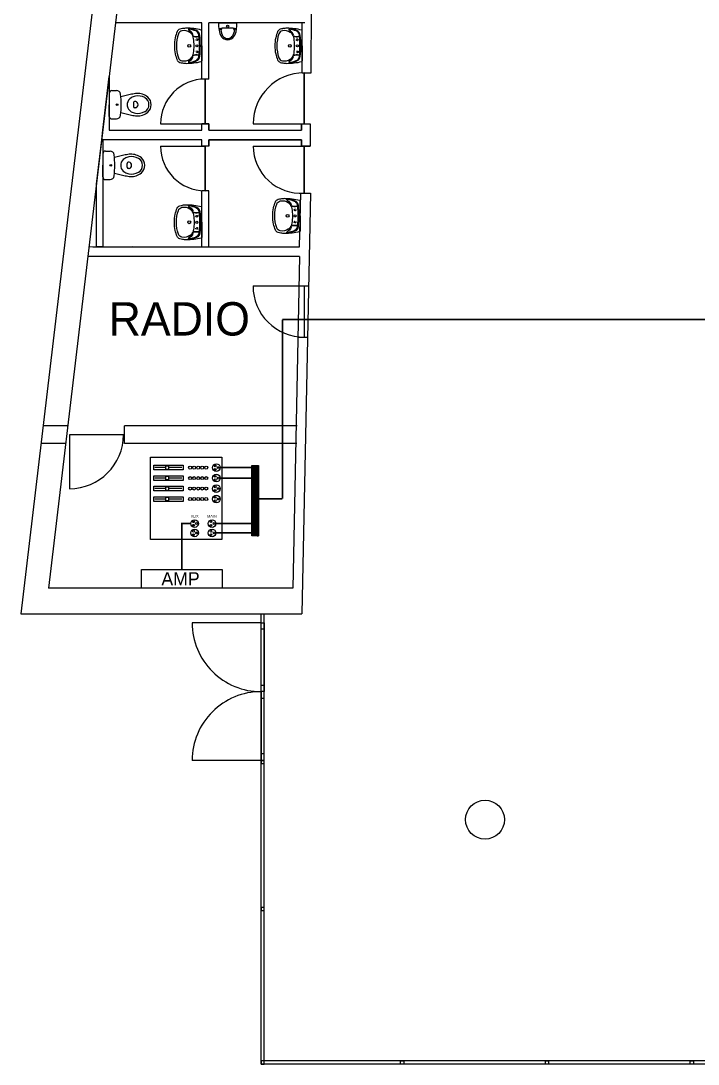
# Model space of a CAD drawing. Header units: millimetres. Extents: x 88 to 44227, y 32 to 55088.
# Drawn here: x 88 to 10658, y 32 to 16325 of the extents above; entities that cross this region are included whole.
import ezdxf

# ---------------------------------------------------------------- set-up
doc = ezdxf.new("R2010")
doc.units = ezdxf.units.MM
doc.header["$LTSCALE"] = 0.3
doc.linetypes.add('RAYITAS', pattern=[0.375, 0.25, -0.125])
for name, color, linetype in [('Disegno', 3, 'Continuous'), ('Ligação exterior', 171, 'Continuous'), ('Planta', 7, 'Continuous')]:
    doc.layers.add(name, color=color, linetype=linetype)
doc.styles.add('Standar', font='GOTHIC.TTF', dxfattribs={"height": 1.35})

# ---------------------------------------------------------------- blocks, each defined once
blk = doc.blocks.new('piso 0')
at = {"layer": 'Ligação exterior', "color": 6, "linetype": 'Continuous', "lineweight": -3}
blk.add_line((3831, 7463), (2572, 7463), dxfattribs=at)
at = {"layer": 'Planta', "color": 7, "linetype": 'Continuous'}
for p, q in [((2087, 23938), (88, 7063)), ((1783, 18138), (519, 7463)), ((4476, 15515), (4479, 16293)), ((4426, 12185), (4577, 12185)), ((4410, 11387), (4561, 11387)), ((820, 10001), (436, 10001)), ((4399, 10001), (1704, 10001)), ((1704, 9726), (1704, 10001)), ((1689, 9861), (846, 9861)), ((846, 9861), (846, 9018)), ((787, 9726), (403, 9726)), ((4394, 9726), (1704, 9726)), ((4331, 7463), (519, 7463)), ((88, 7063), (4474, 7063))]:
    blk.add_line(p, q, dxfattribs=at)
at = {"layer": 'Planta', "color": 7, "ltscale": 0.05}
for p, q in [((4620, 15514), (4624, 16542)), ((2910, 15413), (2910, 16293)), ((3020, 15416), (3020, 16293)), ((3171, 16293), (3460, 16293)), ((3277, 16293), (3308, 16293)), ((4476, 15515), (4620, 15514)), ((4508, 14718), (4508, 15515)), ((4508, 15515), (4508, 14718)), ((1368, 14618), (1468, 15456)), ((1468, 15456), (1468, 14618)), ((3020, 15416), (2910, 15416)), ((2965, 14718), (2965, 15416)), ((2965, 15416), (2965, 14718)), ((2267, 14718), (2965, 14718)), ((2910, 14618), (2910, 14718)), ((3020, 14718), (2910, 14718)), ((2910, 14618), (2910, 14718)), ((2910, 14718), (3020, 14718)), ((3020, 14618), (3020, 14718)), ((3020, 14718), (3020, 14618)), ((3711, 14718), (4508, 14718)), ((4469, 14618), (4470, 14718)), ((4470, 14718), (4605, 14718)), ((4470, 14718), (4605, 14718)), ((4470, 14718), (4605, 14718)), ((4605, 14718), (4605, 14368)), ((4605, 14718), (4605, 14368)), ((1351, 14469), (1368, 14618)), ((1468, 14618), (2910, 14618)), ((3020, 14618), (4469, 14618)), ((3020, 14618), (4469, 14618)), ((1269, 13773), (1351, 14469)), ((1368, 14469), (1368, 12794)), ((2910, 14469), (1368, 14469)), ((1368, 14469), (1368, 12794)), ((2267, 14369), (2965, 14369)), ((2910, 14369), (2910, 14469)), ((2910, 14369), (2910, 14469)), ((3020, 14369), (2910, 14369)), ((3020, 14369), (2910, 14369)), ((2965, 14369), (2965, 13671)), ((2965, 13671), (2965, 14369)), ((3020, 14469), (4468, 14469)), ((3020, 14369), (3020, 14469)), ((4468, 14469), (3020, 14469)), ((3020, 14469), (3020, 14369)), ((3711, 14369), (4508, 14369)), ((4467, 14369), (4468, 14469)), ((4467, 14369), (4605, 14368)), ((4605, 14368), (4467, 14369)), ((4508, 14369), (4508, 13636)), ((4508, 13636), (4508, 14369)), ((1269, 12794), (1269, 13773)), ((2910, 12794), (2910, 13671)), ((3020, 13671), (2910, 13671)), ((3020, 12794), (3020, 13671)), ((4439, 12794), (4456, 13636)), ((4456, 13636), (4606, 13636)), ((4606, 13636), (4474, 7063)), ((1823, 12794), (1153, 12793)), ((1211, 12794), (2965, 12794)), ((1368, 12794), (1269, 12794)), ((1269, 12794), (1269, 12794)), ((1823, 12794), (4439, 12794)), ((4436, 12646), (1133, 12643)), ((4436, 12646), (4331, 7463)), ((3836, 2479), (3836, 7063)), ((3886, 2479), (3886, 7063)), ((3836, 6923), (3886, 6923)), ((3836, 6824), (3836, 6923)), ((3836, 5850), (3836, 6923)), ((3836, 6923), (3886, 6923)), ((3886, 6923), (3886, 6824)), ((3886, 6923), (3886, 5850)), ((3886, 6824), (3836, 6824)), ((3836, 5949), (3886, 5949)), ((3836, 5850), (3836, 5949)), ((3886, 5949), (3886, 5850)), ((3886, 5850), (3836, 5850)), ((3836, 5850), (3836, 5750)), ((3886, 5850), (3836, 5850)), ((3836, 5850), (3836, 4776)), ((3886, 5850), (3836, 5850)), ((3886, 5850), (3836, 5850)), ((3836, 5750), (3886, 5750)), ((3886, 5750), (3886, 5850)), ((3886, 4776), (3886, 5850)), ((3886, 4876), (3836, 4876)), ((3836, 4876), (3836, 4776)), ((3886, 4776), (3836, 4776)), ((3836, 4776), (3836, 4726)), ((3836, 4776), (3886, 4776)), ((3836, 4776), (3886, 4776)), ((3836, 4726), (3886, 4726)), ((3886, 4776), (3886, 4876)), ((3886, 4726), (3886, 4776)), ((3836, 32), (3836, 2479)), ((3886, 32), (3886, 2479)), ((17418, 82), (3836, 82)), ((3886, 82), (3836, 82)), ((3836, 82), (3836, 32)), ((17418, 32), (3836, 32)), ((3836, 32), (3886, 32)), ((3886, 32), (3886, 82)), ((6013, 32), (6013, 82)), ((6013, 82), (6063, 82)), ((6063, 32), (6013, 32)), ((6063, 82), (6063, 32)), ((8274, 32), (8274, 82)), ((8274, 82), (8324, 82)), ((8324, 32), (8274, 32)), ((8324, 82), (8324, 32)), ((10535, 32), (10535, 82)), ((10535, 82), (10585, 82)), ((10585, 32), (10535, 32)), ((10585, 82), (10585, 32))]:
    blk.add_line(p, q, dxfattribs=at)
at = {"layer": 'Planta', "color": 7}
for p, q in [((2910, 16293), (1566, 16293)), ((4519, 16293), (3020, 16293)), ((4470, 14718), (4469, 14618)), ((4470, 14718), (4469, 14618)), ((4468, 14469), (4467, 14369)), ((4456, 13636), (4605, 13635)), ((1823, 12794), (1153, 12793)), ((1823, 12794), (1153, 12793)), ((3712, 12185), (4510, 12185)), ((4510, 12185), (4510, 11387))]:
    blk.add_line(p, q, dxfattribs=at)
at = {"layer": 'Planta'}
for p, q in [((2910, 15936), (2910, 16172)), ((2910, 15936), (2910, 16172)), ((4479, 15936), (4479, 16171)), ((2910, 15936), (2910, 15700)), ((2910, 15936), (2910, 15700)), ((4479, 15936), (4479, 15700)), ((1468, 15198), (1468, 15016)), ((1508, 15238), (1579, 15238)), ((1468, 14834), (1468, 15016)), ((1880, 15064), (1860, 15064)), ((1880, 14969), (1860, 14969)), ((1508, 14795), (1579, 14795)), ((1368, 14251), (1368, 14069)), ((1408, 14291), (1480, 14291)), ((1368, 13887), (1368, 14069)), ((1780, 14117), (1760, 14117)), ((1780, 14021), (1760, 14021)), ((1408, 13847), (1480, 13847)), ((2910, 13179), (2910, 13415)), ((4445, 13279), (4445, 13515)), ((4445, 13279), (4445, 13043)), ((2910, 13179), (2910, 12943))]:
    blk.add_line(p, q, dxfattribs=at)
at = {"layer": 'Planta', "color": 7, "ltscale": 0.5}
for p, q in [((3836, 6923), (2762, 6923)), ((3836, 4776), (2762, 4776))]:
    blk.add_line(p, q, dxfattribs=at)
at = {"layer": 'Planta', "color": 7, "ltscale": 0.05}
blk.add_circle((3315, 16243), 17.4, dxfattribs=at)
at = {"layer": 'Planta', "linetype": 'RAYITAS'}
for centre in [(2834, 16031), (2834, 16031), (4403, 16030), (2834, 15841), (2834, 15841), (4403, 15841), (4369, 13373), (2834, 13274), (4369, 13184), (2834, 13084)]:
    blk.add_circle(centre, 14.2, dxfattribs=at)
at = {"layer": 'Planta'}
for centre, radius in [((2716, 15936), 21.8), ((2716, 15936), 21.8), ((2834, 15936), 16.6), ((2834, 15936), 16.6), ((4285, 15936), 21.8), ((4403, 15936), 16.6), ((1590, 15016), 13.5), ((1590, 15016), 13.5), ((1490, 14069), 13.5), ((1490, 14069), 13.5), ((2716, 13179), 21.8), ((4251, 13279), 21.8), ((4369, 13279), 16.6), ((2834, 13179), 16.6)]:
    blk.add_circle(centre, radius, dxfattribs=at)
at = {"layer": 'Planta', "color": 7}
blk.add_circle((7332, 3850), 304, dxfattribs=at)
at = {"layer": 'Planta', "color": 7, "ltscale": 0.05}
for centre, radius, start, end in [((4566, 16346), 1396, 182.1803, 186.902), ((3398, 16205), 219, 186.902, 214.3731), ((3211, 16183), 24.9, 96.1787, 179.6284), ((3315, 15216), 997, 90, 96.1787), ((3236, 16185), 24.9, 94.7005, 178.5474), ((3370, 16182), 160, 178.5474, 216.6603), ((3267, 16189), 49.9, 162.6845, 170.4634), ((3315, 15216), 997, 83.8213, 90), ((3261, 16182), 160, 323.3397, 1.4526), ((3395, 16185), 24.9, 1.4526, 85.2995), ((3364, 16189), 49.9, 9.5366, 17.3155), ((3233, 16205), 219, 325.6269, 353.098), ((3420, 16183), 24.9, 0.3716, 83.8213), ((2065, 16346), 1396, 353.098, 357.8197), ((3315, 16149), 120, 214.3731, 270), ((3315, 16139), 89.7, 215.476, 270), ((3315, 16139), 89.7, 270, 324.524), ((3315, 16149), 120, 270, 325.6269), ((4508, 14718), 796, 90, 180), ((2965, 14718), 698, 90, 180), ((2965, 14369), 698, 180, 270), ((4455, 14379), 744, 180.7474, 274.0428)]:
    blk.add_arc(centre, radius, start, end, dxfattribs=at)
at = {"layer": 'Planta'}
for centre, radius, start, end in [((1508, 15198), 39.9, 90, 180), ((1579, 15174), 63.8, 6.7931, 90), ((253, 15016), 1400, 0, 6.7931), ((2315, 12737), 2493, 101.5744, 105.544), ((1942, 14594), 598, 94.3794, 102.2907), ((1918, 14938), 215, 60.8839, 101.6195), ((1907, 14932), 259, 51.2869, 92.3028), ((253, 15016), 1400, 353.2069, 0), ((1927, 15016), 179, 173.7581, 180), ((1927, 15016), 179, 180, 186.2419), ((1863, 15023), 115, 117.4027, 173.7581), ((1863, 15009), 115, 186.2419, 242.5973), ((1925, 14904), 249, 101.6195, 117.4027), ((2142, 15016), 299, 173.3508, 180), ((2142, 15016), 299, 180, 186.6492), ((1860, 15049), 15, 90, 173.3508), ((1880, 15034), 29.9, 36.8699, 90), ((1856, 15016), 59.8, 0, 36.8699), ((1856, 15016), 59.8, 323.1301, 0), ((1962, 15016), 125, 0, 60.8839), ((1962, 15016), 125, 299.1161, 0), ((1962, 15016), 160, 0, 47.5638), ((1962, 15016), 160, 312.4362, 0), ((1508, 14834), 39.9, 180, 270), ((1579, 14858), 63.8, 270, 353.2069), ((2315, 17296), 2493, 254.456, 258.4256), ((1925, 15128), 249, 242.5973, 258.3805), ((1942, 15438), 598, 257.7093, 265.6206), ((1860, 14984), 15, 186.6492, 270), ((1918, 15095), 215, 258.3805, 299.1161), ((1880, 14998), 29.9, 270, 323.1301), ((1907, 15101), 259, 267.6972, 308.7131), ((1408, 14251), 39.9, 90, 180), ((1480, 14227), 63.8, 6.7931, 90), ((153, 14069), 1400, 0, 6.7931), ((2215, 11790), 2493, 101.5744, 105.544), ((1763, 14076), 115, 117.4027, 173.7581), ((1825, 13957), 249, 101.6195, 117.4027), ((1843, 13647), 598, 94.3794, 102.2907), ((1818, 13990), 215, 60.8839, 101.6195), ((1807, 13984), 259, 51.2869, 92.3028), ((1862, 14069), 125, 0, 60.8839), ((1862, 14069), 160, 0, 47.5638), ((153, 14069), 1400, 353.2069, 0), ((1827, 14069), 179, 173.7581, 180), ((1827, 14069), 179, 180, 186.2419), ((1763, 14062), 115, 186.2419, 242.5973), ((2042, 14069), 299, 173.3508, 180), ((2042, 14069), 299, 180, 186.6492), ((1760, 14102), 15, 90, 173.3508), ((1760, 14036), 15, 186.6492, 270), ((1780, 14087), 29.9, 36.8699, 90), ((1780, 14051), 29.9, 270, 323.1301), ((1756, 14069), 59.8, 0, 36.8699), ((1756, 14069), 59.8, 323.1301, 0), ((1862, 14069), 125, 299.1161, 0), ((1862, 14069), 160, 312.4362, 0), ((1408, 13887), 39.9, 180, 270), ((1480, 13911), 63.8, 270, 353.2069), ((2215, 16348), 2493, 254.456, 258.4256), ((1825, 14181), 249, 242.5973, 258.3805), ((1843, 14491), 598, 257.7093, 265.6206), ((1818, 14148), 215, 258.3805, 299.1161), ((1807, 14153), 259, 267.6972, 308.7131)]:
    blk.add_arc(centre, radius, start, end, dxfattribs=at)
at = {"layer": 'Planta', "color": 7}
blk.add_arc((4508, 12183), 796, 179.8809, 270.1191, dxfattribs=at)
at = {"layer": 'Planta', "color": 7, "linetype": 'Continuous'}
blk.add_arc((846, 9861), 843, 270.0002, 0, dxfattribs=at)
at = {"layer": 'Planta', "color": 7, "ltscale": 0.5}
for centre, start, end in [((3836, 6923), 179.9989, 270.0231), ((3836, 4776), 89.9769, 180.0011)]:
    blk.add_arc(centre, 1074, start, end, dxfattribs=at)
at = {"layer": 'Planta'}
for centre, major_axis, ratio, start_param, end_param in [((3013, 15957), (527, 0), 0.991171, 2.746985, 2.93858), ((3013, 15957), (527, 0), 0.991171, 2.746985, 2.93858), ((2596, 16122), (79, 0), 0.991171, 1.938746, 2.662646), ((2596, 16122), (79, 0), 0.991171, 1.938746, 2.662646), ((2617, 16097), (-74.6, 0), 0.991171, -1.368013, -0.334623), ((2617, 16097), (-74.6, 0), 0.991171, -1.368013, -0.334623), ((2631, 16014), (-193, 0), 0.991171, -1.460672, -1.24133), ((2631, 16014), (-193, 0), 0.991171, -1.460672, -1.24133), ((2634, 16016), (158, 0), 0.991171, 0.959706, 1.77358), ((2634, 16016), (158, 0), 0.991171, 0.959706, 1.77358), ((2710, 15515), (-703, 0), 0.991171, -1.51511, -1.427145), ((2710, 15515), (-703, 0), 0.991171, -1.51511, -1.427145), ((2680, 15340), (-878, 0), 0.991171, 4.456115, 4.722453), ((2680, 15340), (-878, 0), 0.991171, 4.456115, 4.722453), ((2652, 15774), (439, 0), 0.991171, 1.158681, 1.460257), ((2652, 15774), (439, 0), 0.991171, 1.158681, 1.460257), ((2710, 16190), (7.03, 0), 0.991171, 1.433222, 4.210127), ((2710, 16190), (7.03, 0), 0.991171, 1.433222, 4.210127), ((2629, 16044), (-161, 0), 0.991171, 3.629687, 4.20966), ((2634, 16073), (133, 0), 0.991171, 0.20352, 0.995013), ((2629, 16044), (-161, 0), 0.991171, 3.629687, 4.20966), ((2634, 16073), (133, 0), 0.991171, 0.20352, 0.995013), ((2652, 15774), (430, 0), 0.991171, 1.174735, 1.433222), ((2652, 15774), (430, 0), 0.991171, 1.174735, 1.433222), ((2644, 16031), (141, 0), 0.991171, 0.554363, 0.959706), ((2644, 16031), (141, 0), 0.991171, 0.554363, 0.959706), ((2787, 16095), (-79, 0), 0.991171, 3.419351, 4.316328), ((2787, 16095), (-79, 0), 0.991171, 3.419351, 4.316328), ((2793, 16093), (-87.4, 0), 0.991171, 3.242292, 4.300273), ((2793, 16093), (-87.4, 0), 0.991171, 3.242292, 4.300273), ((2900, 16172), (-10.5, 0), 0.991171, 3.141593, 4.456115), ((2900, 16172), (-10.5, 0), 0.991171, 3.141593, 4.456115), ((4581, 15957), (527, 0), 0.991171, 2.746985, 2.93858), ((4165, 16122), (79, 0), 0.991171, 1.938746, 2.662646), ((4186, 16097), (-74.6, 0), 0.991171, -1.368013, -0.334623), ((4199, 16013), (-193, 0), 0.991171, -1.460672, -1.24133), ((4202, 16016), (158, 0), 0.991171, 0.959706, 1.77358), ((4278, 15515), (-703, 0), 0.991171, -1.51511, -1.427145), ((4248, 15339), (-878, 0), 0.991171, 4.456115, 4.722453), ((4220, 15774), (439, 0), 0.991171, 1.158681, 1.460257), ((4278, 16189), (7.03, 0), 0.991171, 1.433222, 4.210127), ((4198, 16044), (-161, 0), 0.991171, 3.629687, 4.20966), ((4202, 16072), (133, 0), 0.991171, 0.20352, 0.995013), ((4220, 15774), (430, 0), 0.991171, 1.174735, 1.433222), ((4212, 16031), (141, 0), 0.991171, 0.554363, 0.959706), ((4356, 16095), (-79, 0), 0.991171, 3.419351, 4.316328), ((4361, 16093), (-87.4, 0), 0.991171, 3.242292, 4.300273), ((4468, 16171), (-10.5, 0), 0.991171, 3.141593, 4.456115), ((3143, 15936), (-659, 0), 0.991171, -0.194973, 0), ((3143, 15936), (-659, 0), 0.991171, -0.194973, 0), ((3086, 15936), (-571, 0), 0.991171, -0.334623, 0), ((3086, 15936), (-571, 0), 0.991171, -0.334623, 0), ((2775, 16099), (10.5, 0), 0.991171, 2.226149, 4.280464), ((2775, 16099), (10.5, 0), 0.991171, 2.226149, 4.280464), ((2763, 16114), (8.78, 0), 0.991171, -0.915444, 0.488094), ((2763, 16114), (8.78, 0), 0.991171, -0.915444, 0.488094), ((2772, 16093), (0.961, 0.961), 1, 0.321209, 2.567077), ((2772, 16093), (0.961, 0.961), 1, 0.321209, 2.567077), ((2826, 16208), (-132, 0), 0.991171, 1.138661, 1.836617), ((2826, 16208), (-132, 0), 0.991171, 1.138661, 1.836617), ((2644, 16031), (-141, 0), 0.991171, 3.289265, 3.577621), ((2644, 16031), (-141, 0), 0.991171, 3.289265, 3.577621), ((2826, 16208), (-127, 0), 0.991171, 1.138661, 1.836617), ((2826, 16208), (-127, 0), 0.991171, 1.138661, 1.836617), ((2001, 15936), (-790, 0), 0.991171, 3.141593, 3.289265), ((2001, 15936), (-790, 0), 0.991171, 3.141593, 3.289265), ((2858, 16097), (10.5, 0), 0.991171, -1.455804, -0.307044), ((2858, 16097), (10.5, 0), 0.991171, -1.455804, -0.307044), ((2858, 16092), (-10.5, 0), 0.991171, 1.836617, 3.270256), ((2858, 16092), (-10.5, 0), 0.991171, 1.836617, 3.270256), ((2711, 16074), (158, 0), 0.991171, 0.128663, 0.277758), ((2711, 16074), (158, 0), 0.991171, 0.128663, 0.277758), ((1220, 15936), (-1656, 0), 0.991171, 3.141593, 3.234819), ((1220, 15936), (-1656, 0), 0.991171, 3.141593, 3.234819), ((1220, 15936), (1669, 0), 0.991171, 0, 0.100699), ((1220, 15936), (1669, 0), 0.991171, 0, 0.100699), ((4711, 15936), (-659, 0), 0.991171, -0.194973, 0), ((4654, 15936), (-571, 0), 0.991171, -0.334623, 0), ((4344, 16099), (10.5, 0), 0.991171, 2.226149, 4.280464), ((4332, 16114), (8.78, 0), 0.991171, -0.915444, 0.488094), ((4340, 16092), (0.961, 0.961), 1, 0.321209, 2.567077), ((4394, 16208), (-132, 0), 0.991171, 1.138661, 1.836617), ((4212, 16031), (-141, 0), 0.991171, 3.289265, 3.577621), ((4394, 16208), (-127, 0), 0.991171, 1.138661, 1.836617), ((3570, 15936), (-790, 0), 0.991171, 3.141593, 3.289265), ((4427, 16097), (10.5, 0), 0.991171, -1.455804, -0.307044), ((4426, 16092), (-10.5, 0), 0.991171, 1.836617, 3.270256), ((4280, 16074), (158, 0), 0.991171, 0.128663, 0.277758), ((2788, 15936), (-1656, 0), 0.991171, 3.141593, 3.234819), ((2788, 15936), (1669, 0), 0.991171, 0, 0.100699), ((3143, 15936), (659, 0), 0.991171, 3.141593, 3.336566), ((3143, 15936), (659, 0), 0.991171, 3.141593, 3.336566), ((3013, 15915), (-527, 0), 0.991171, 0.203013, 0.394608), ((3013, 15915), (-527, 0), 0.991171, 0.203013, 0.394608), ((3086, 15936), (571, 0), 0.991171, 3.141593, 3.476216), ((3086, 15936), (571, 0), 0.991171, 3.141593, 3.476216), ((2644, 15841), (141, 0), 0.991171, -0.436028, -0.147672), ((2644, 15841), (141, 0), 0.991171, -0.436028, -0.147672), ((2001, 15936), (790, 0), 0.991171, -0.147672, 0), ((2001, 15936), (790, 0), 0.991171, -0.147672, 0), ((1220, 15936), (1656, 0), 0.991171, -0.093227, 0), ((1220, 15936), (1656, 0), 0.991171, -0.093227, 0), ((1220, 15936), (-1669, 0), 0.991171, 3.040894, 3.141593), ((1220, 15936), (-1669, 0), 0.991171, 3.040894, 3.141593), ((4711, 15936), (659, 0), 0.991171, 3.141593, 3.336566), ((4581, 15915), (-527, 0), 0.991171, 0.203013, 0.394608), ((4654, 15936), (571, 0), 0.991171, 3.141593, 3.476216), ((4212, 15841), (141, 0), 0.991171, -0.436028, -0.147672), ((3570, 15936), (790, 0), 0.991171, -0.147672, 0), ((2788, 15936), (1656, 0), 0.991171, -0.093227, 0), ((2788, 15936), (-1669, 0), 0.991171, 3.040894, 3.141593), ((2596, 15750), (-79, 0), 0.991171, 0.478947, 1.202847), ((2596, 15750), (-79, 0), 0.991171, 0.478947, 1.202847), ((2617, 15774), (74.6, 0), 0.991171, 3.476216, 4.509606), ((2617, 15774), (74.6, 0), 0.991171, 3.476216, 4.509606), ((2631, 15858), (193, 0), 0.991171, 4.382923, 4.602265), ((2631, 15858), (193, 0), 0.991171, 4.382923, 4.602265), ((2634, 15855), (-158, 0), 0.991171, 1.368013, 2.181887), ((2634, 15855), (-158, 0), 0.991171, 1.368013, 2.181887), ((2710, 16357), (703, 0), 0.991171, 4.568738, 4.656703), ((2710, 16357), (703, 0), 0.991171, 4.568738, 4.656703), ((2680, 16532), (878, 0), 0.991171, 4.702325, 4.968663), ((2680, 16532), (878, 0), 0.991171, 4.702325, 4.968663), ((2652, 16098), (-439, 0), 0.991171, 1.681336, 1.982912), ((2652, 16098), (-439, 0), 0.991171, 1.681336, 1.982912), ((2710, 15682), (-7.03, 0), 0.991171, -1.068534, 1.708371), ((2710, 15682), (-7.03, 0), 0.991171, -1.068534, 1.708371), ((2634, 15799), (-133, 0), 0.991171, 2.14658, 2.938073), ((2634, 15799), (-133, 0), 0.991171, 2.14658, 2.938073), ((2629, 15828), (161, 0), 0.991171, -1.068067, -0.488094), ((2629, 15828), (161, 0), 0.991171, -1.068067, -0.488094), ((2652, 16098), (-430, 0), 0.991171, 1.708371, 1.966858), ((2652, 16098), (-430, 0), 0.991171, 1.708371, 1.966858), ((2644, 15841), (-141, 0), 0.991171, 2.181887, 2.587229), ((2644, 15841), (-141, 0), 0.991171, 2.181887, 2.587229), ((2775, 15773), (-10.5, 0), 0.991171, -1.138872, 0.915444), ((2775, 15773), (-10.5, 0), 0.991171, -1.138872, 0.915444), ((2763, 15757), (-8.78, 0), 0.991171, 2.653498, 4.057036), ((2763, 15757), (-8.78, 0), 0.991171, 2.653498, 4.057036), ((2772, 15779), (-0.961, 0.961), 1, 0.574515, 2.820384), ((2772, 15779), (-0.961, 0.961), 1, 0.574515, 2.820384), ((2826, 15663), (132, 0), 0.991171, 1.304975, 2.002931), ((2826, 15663), (132, 0), 0.991171, 1.304975, 2.002931), ((2826, 15663), (127, 0), 0.991171, 1.304975, 2.002931), ((2826, 15663), (127, 0), 0.991171, 1.304975, 2.002931), ((2787, 15777), (79, 0), 0.991171, -1.174735, -0.277758), ((2787, 15777), (79, 0), 0.991171, -1.174735, -0.277758), ((2793, 15778), (87.4, 0), 0.991171, -1.158681, -0.100699), ((2793, 15778), (87.4, 0), 0.991171, -1.158681, -0.100699), ((2858, 15775), (-10.5, 0), 0.991171, 3.448637, 4.597396), ((2858, 15775), (-10.5, 0), 0.991171, 3.448637, 4.597396), ((2858, 15779), (10.5, 0), 0.991171, -0.128663, 1.304975), ((2858, 15779), (10.5, 0), 0.991171, -0.128663, 1.304975), ((2711, 15798), (-158, 0), 0.991171, 2.863834, 3.01293), ((2711, 15798), (-158, 0), 0.991171, 2.863834, 3.01293), ((2900, 15700), (10.5, 0), 0.991171, -1.314522, 0), ((2900, 15700), (10.5, 0), 0.991171, -1.314522, 0), ((4165, 15750), (-79, 0), 0.991171, 0.478947, 1.202847), ((4186, 15774), (74.6, 0), 0.991171, 3.476216, 4.509606), ((4199, 15858), (193, 0), 0.991171, 4.382923, 4.602265), ((4202, 15855), (-158, 0), 0.991171, 1.368013, 2.181887), ((4278, 16357), (703, 0), 0.991171, 4.568738, 4.656703), ((4248, 16532), (878, 0), 0.991171, 4.702325, 4.968663), ((4220, 16098), (-439, 0), 0.991171, 1.681336, 1.982912), ((4278, 15682), (-7.03, 0), 0.991171, -1.068534, 1.708371), ((4202, 15799), (-133, 0), 0.991171, 2.14658, 2.938073), ((4198, 15828), (161, 0), 0.991171, -1.068067, -0.488094), ((4220, 16098), (-430, 0), 0.991171, 1.708371, 1.966858), ((4212, 15841), (-141, 0), 0.991171, 2.181887, 2.587229), ((4344, 15772), (-10.5, 0), 0.991171, -1.138872, 0.915444), ((4332, 15757), (-8.78, 0), 0.991171, 2.653498, 4.057036), ((4394, 15663), (132, 0), 0.991171, 1.304975, 2.002931), ((4340, 15779), (-0.961, 0.961), 1, 0.574515, 2.820384), ((4394, 15663), (127, 0), 0.991171, 1.304975, 2.002931), ((4356, 15776), (79, 0), 0.991171, -1.174735, -0.277758), ((4361, 15778), (87.4, 0), 0.991171, -1.158681, -0.100699), ((4427, 15775), (-10.5, 0), 0.991171, 3.448637, 4.597396), ((4426, 15779), (10.5, 0), 0.991171, -0.128663, 1.304975), ((4280, 15798), (-158, 0), 0.991171, 2.863834, 3.01293), ((4468, 15700), (10.5, 0), 0.991171, -1.314522, 0)]:
    blk.add_ellipse(centre, major_axis=major_axis, ratio=ratio, start_param=start_param, end_param=end_param, dxfattribs=at)
at = {"layer": 'Planta', "extrusion": (0, 0, -1)}
for centre, major_axis, ratio, start_param, end_param in [((4131, 13465), (79, 0), 0.991171, 3.620539, 4.344439), ((4165, 13357), (-193, 0), 0.991171, 1.24133, 1.460672), ((4245, 12858), (-703, 0), 0.991171, 1.427145, 1.51511), ((4214, 12683), (-878, 0), 0.991171, 1.560732, 1.82707), ((4187, 13117), (439, 0), 0.991171, -1.460257, -1.158681), ((4245, 13532), (7.03, 0), 0.991171, 2.073058, 4.849963), ((4169, 13415), (133, 0), 0.991171, -0.995013, -0.20352), ((4164, 13387), (-161, 0), 0.991171, 2.073526, 2.653498), ((4187, 13117), (430, 0), 0.991171, -1.433222, -1.174735), ((4434, 13515), (-10.5, 0), 0.991171, 1.82707, 3.141593), ((3013, 13200), (527, 0), 0.991171, 3.344606, 3.5362), ((3086, 13179), (-571, 0), 0.991171, 0, 0.334623), ((2596, 13365), (79, 0), 0.991171, 3.620539, 4.344439), ((2617, 13341), (-74.6, 0), 0.991171, 0.334623, 1.368013), ((2631, 13257), (-193, 0), 0.991171, 1.24133, 1.460672), ((2634, 13260), (158, 0), 0.991171, 4.509606, 5.323479), ((2710, 12758), (-703, 0), 0.991171, 1.427145, 1.51511), ((2680, 12583), (-878, 0), 0.991171, 1.560732, 1.82707), ((2652, 13017), (439, 0), 0.991171, -1.460257, -1.158681), ((2710, 13433), (7.03, 0), 0.991171, 2.073058, 4.849963), ((2634, 13316), (133, 0), 0.991171, -0.995013, -0.20352), ((2629, 13287), (-161, 0), 0.991171, 2.073526, 2.653498), ((2652, 13017), (430, 0), 0.991171, -1.433222, -1.174735), ((2644, 13274), (141, 0), 0.991171, -0.959706, -0.554363), ((2763, 13358), (8.78, 0), 0.991171, -0.488094, 0.915444), ((2787, 13338), (-79, 0), 0.991171, 1.966858, 2.863834), ((2793, 13337), (-87.4, 0), 0.991171, 1.982912, 3.040894), ((2900, 13415), (-10.5, 0), 0.991171, 1.82707, 3.141593), ((4678, 13279), (-659, 0), 0.991171, 0, 0.194973), ((4548, 13300), (527, 0), 0.991171, 3.344606, 3.5362), ((4621, 13279), (-571, 0), 0.991171, 0, 0.334623), ((4152, 13440), (-74.6, 0), 0.991171, 0.334623, 1.368013), ((4169, 13359), (158, 0), 0.991171, 4.509606, 5.323479), ((4179, 13374), (141, 0), 0.991171, -0.959706, -0.554363), ((4310, 13442), (10.5, 0), 0.991171, 2.002721, 4.057036), ((4298, 13457), (8.78, 0), 0.991171, -0.488094, 0.915444), ((4307, 13435), (0.961, 0.961), 1, 3.716108, 5.961976), ((4361, 13551), (-132, 0), 0.991171, 4.446568, 5.144524), ((4179, 13374), (-141, 0), 0.991171, 2.705564, 2.993921), ((4361, 13551), (-127, 0), 0.991171, 4.446568, 5.144524), ((3536, 13279), (-790, 0), 0.991171, 2.993921, 3.141593), ((4322, 13438), (-79, 0), 0.991171, 1.966858, 2.863834), ((4328, 13436), (-87.4, 0), 0.991171, 1.982912, 3.040894), ((4393, 13440), (10.5, 0), 0.991171, 0.307044, 1.455804), ((4392, 13435), (-10.5, 0), 0.991171, 3.01293, 4.446568), ((4246, 13417), (158, 0), 0.991171, -0.277758, -0.128663), ((2754, 13279), (-1656, 0), 0.991171, 3.048366, 3.141593), ((2754, 13279), (1669, 0), 0.991171, -0.100699, 0), ((3143, 13179), (-659, 0), 0.991171, 0, 0.194973), ((2775, 13342), (10.5, 0), 0.991171, 2.002721, 4.057036), ((2772, 13336), (0.961, 0.961), 1, 3.716108, 5.961976), ((2644, 13274), (-141, 0), 0.991171, 2.705564, 2.993921), ((2826, 13452), (-132, 0), 0.991171, 4.446568, 5.144524), ((2826, 13452), (-127, 0), 0.991171, 4.446568, 5.144524), ((2001, 13179), (-790, 0), 0.991171, 2.993921, 3.141593), ((2858, 13340), (10.5, 0), 0.991171, 0.307044, 1.455804), ((2858, 13336), (-10.5, 0), 0.991171, 3.01293, 4.446568), ((2711, 13317), (158, 0), 0.991171, -0.277758, -0.128663), ((1220, 13179), (-1656, 0), 0.991171, 3.048366, 3.141593), ((1220, 13179), (1669, 0), 0.991171, -0.100699, 0), ((4678, 13279), (659, 0), 0.991171, 2.946619, 3.141593), ((4621, 13279), (571, 0), 0.991171, 2.80697, 3.141593), ((3536, 13279), (790, 0), 0.991171, 0, 0.147672), ((2754, 13279), (1656, 0), 0.991171, 0, 0.093227), ((2754, 13279), (-1669, 0), 0.991171, 3.141593, 3.242292), ((3143, 13179), (659, 0), 0.991171, 2.946619, 3.141593), ((3013, 13158), (-527, 0), 0.991171, -0.394608, -0.203013), ((3086, 13179), (571, 0), 0.991171, 2.80697, 3.141593), ((2644, 13084), (141, 0), 0.991171, 0.147672, 0.436028), ((2826, 12907), (132, 0), 0.991171, 4.280254, 4.97821), ((2826, 12907), (127, 0), 0.991171, 4.280254, 4.97821), ((2001, 13179), (790, 0), 0.991171, 0, 0.147672), ((1220, 13179), (1656, 0), 0.991171, 0, 0.093227), ((1220, 13179), (-1669, 0), 0.991171, 3.141593, 3.242292), ((4548, 13258), (-527, 0), 0.991171, -0.394608, -0.203013), ((4131, 13093), (-79, 0), 0.991171, -1.202847, -0.478947), ((4152, 13117), (74.6, 0), 0.991171, 1.77358, 2.80697), ((4169, 13198), (-158, 0), 0.991171, 4.101299, 4.915172), ((4187, 13441), (-439, 0), 0.991171, 4.300273, 4.601849), ((4169, 13142), (-133, 0), 0.991171, 3.345112, 4.136605), ((4164, 13171), (161, 0), 0.991171, 0.488094, 1.068067), ((4187, 13441), (-430, 0), 0.991171, 4.316328, 4.574815), ((4179, 13184), (-141, 0), 0.991171, 3.695956, 4.101299), ((4310, 13115), (-10.5, 0), 0.991171, -0.915444, 1.138872), ((4298, 13100), (-8.78, 0), 0.991171, 2.226149, 3.629687), ((4361, 13006), (132, 0), 0.991171, 4.280254, 4.97821), ((4307, 13122), (-0.961, 0.961), 1, 3.462802, 5.70867), ((4179, 13184), (141, 0), 0.991171, 0.147672, 0.436028), ((4361, 13006), (127, 0), 0.991171, 4.280254, 4.97821), ((4322, 13120), (79, 0), 0.991171, 0.277758, 1.174735), ((4328, 13121), (87.4, 0), 0.991171, 0.100699, 1.158681), ((4393, 13118), (-10.5, 0), 0.991171, 1.685789, 2.834548), ((4392, 13122), (10.5, 0), 0.991171, -1.304975, 0.128663), ((4246, 13141), (-158, 0), 0.991171, 3.270256, 3.419351), ((4434, 13043), (10.5, 0), 0.991171, 0, 1.314522), ((2596, 12993), (-79, 0), 0.991171, -1.202847, -0.478947), ((2617, 13018), (74.6, 0), 0.991171, 1.77358, 2.80697), ((2631, 13101), (193, 0), 0.991171, 1.68092, 1.900262), ((2634, 13099), (-158, 0), 0.991171, 4.101299, 4.915172), ((2710, 13600), (703, 0), 0.991171, 1.626483, 1.714447), ((2680, 13775), (878, 0), 0.991171, 1.314522, 1.58086), ((2652, 13341), (-439, 0), 0.991171, 4.300273, 4.601849), ((2710, 12925), (-7.03, 0), 0.991171, 4.574815, 7.35172), ((2634, 13042), (-133, 0), 0.991171, 3.345112, 4.136605), ((2629, 13071), (161, 0), 0.991171, 0.488094, 1.068067), ((2652, 13341), (-430, 0), 0.991171, 4.316328, 4.574815), ((2644, 13084), (-141, 0), 0.991171, 3.695956, 4.101299), ((2775, 13016), (-10.5, 0), 0.991171, -0.915444, 1.138872), ((2763, 13001), (-8.78, 0), 0.991171, 2.226149, 3.629687), ((2772, 13022), (-0.961, 0.961), 1, 3.462802, 5.70867), ((2787, 13020), (79, 0), 0.991171, 0.277758, 1.174735), ((2793, 13022), (87.4, 0), 0.991171, 0.100699, 1.158681), ((2858, 13018), (-10.5, 0), 0.991171, 1.685789, 2.834548), ((2858, 13023), (10.5, 0), 0.991171, -1.304975, 0.128663), ((2711, 13041), (-158, 0), 0.991171, 3.270256, 3.419351), ((2900, 12943), (10.5, 0), 0.991171, 0, 1.314522), ((4165, 13201), (193, 0), 0.991171, 1.68092, 1.900262), ((4245, 13700), (703, 0), 0.991171, 1.626483, 1.714447), ((4214, 13875), (878, 0), 0.991171, 1.314522, 1.58086), ((4245, 13025), (-7.03, 0), 0.991171, 4.574815, 7.35172)]:
    blk.add_ellipse(centre, major_axis=major_axis, ratio=ratio, start_param=start_param, end_param=end_param, dxfattribs=at)
at = {"color": 8, "linetype": 'Continuous', "lineweight": -3, "style": 'Standar'}
blk.add_text('RADIO', height=520.7, dxfattribs=at).set_placement((1458, 11411))
blk = doc.blocks.new('proposta 1')
at = {"color": 1, "linetype": 'Continuous'}
for p, q in [((19286, 11724), (19286, 11245)), ((19606, 11724), (19286, 11724)), ((19606, 11245), (19606, 11724)), ((19286, 11245), (19606, 11245))]:
    blk.add_line(p, q, dxfattribs=at)
at = {"color": 7, "linetype": 'Continuous', "lineweight": -3}
for p, q in [((19337, 10371), (20120, 10371)), ((19337, 9051), (19337, 10371)), ((20120, 10371), (20120, 9051)), ((20120, 9051), (19337, 9051))]:
    blk.add_line(p, q, dxfattribs=at)
at = {"color": 112}
for p, q in [((19337, 9607), (19229, 9607)), ((19229, 9607), (19229, 7580)), ((18450, 8146), (18450, 8665)), ((18450, 7805), (18450, 7580)), ((19229, 7580), (18450, 7580)), ((18450, 7580), (18792, 7580))]:
    blk.add_line(p, q, dxfattribs=at)
at = {"color": 4, "linetype": 'Continuous'}
for p, q in [((3694, 9375), (3700, 9382)), ((3694, 9362), (3714, 9382)), ((3694, 9348), (3727, 9382)), ((3694, 9335), (3741, 9382)), ((3694, 9321), (3754, 9382)), ((3694, 9308), (3768, 9382)), ((3694, 9294), (3781, 9382)), ((3694, 9371), (3705, 9382)), ((3694, 9357), (3718, 9382)), ((3694, 9344), (3732, 9382)), ((3694, 9330), (3745, 9382)), ((3694, 9317), (3759, 9382)), ((3694, 9303), (3772, 9382)), ((3694, 9290), (3786, 9382)), ((3694, 9281), (3794, 9381)), ((3694, 9276), (3794, 9376)), ((3694, 9267), (3794, 9367)), ((3694, 9263), (3794, 9363)), ((3694, 9254), (3794, 9354)), ((3694, 9250), (3794, 9350)), ((3694, 9241), (3794, 9341)), ((3694, 9236), (3794, 9336)), ((3694, 9227), (3794, 9327)), ((3694, 9223), (3794, 9323)), ((3694, 9214), (3794, 9314)), ((3694, 9209), (3794, 9309)), ((3694, 9200), (3794, 9300)), ((3694, 9196), (3794, 9296)), ((3694, 9187), (3794, 9287)), ((3694, 9182), (3794, 9282)), ((3694, 9173), (3794, 9273)), ((3694, 9169), (3794, 9269)), ((3694, 9160), (3794, 9260)), ((3694, 9155), (3794, 9255)), ((3694, 9146), (3794, 9246)), ((3694, 9142), (3794, 9242)), ((3694, 9133), (3794, 9233)), ((3694, 9128), (3794, 9228)), ((3694, 9119), (3794, 9219)), ((3694, 9115), (3794, 9215)), ((3694, 9106), (3794, 9206)), ((3694, 9101), (3794, 9201)), ((3694, 9092), (3794, 9192)), ((3694, 9088), (3794, 9188)), ((3694, 9079), (3794, 9179)), ((3694, 9074), (3794, 9174)), ((3694, 9065), (3794, 9165)), ((3694, 9061), (3794, 9161)), ((3694, 9052), (3794, 9152)), ((3694, 9047), (3794, 9147)), ((3694, 9038), (3794, 9138)), ((3694, 9034), (3794, 9134)), ((3694, 9025), (3794, 9125)), ((3694, 9021), (3794, 9121)), ((3694, 9012), (3794, 9112)), ((3694, 9007), (3794, 9107)), ((3694, 8998), (3794, 9098)), ((3694, 8994), (3794, 9094)), ((3694, 8985), (3794, 9085)), ((3694, 8980), (3794, 9080)), ((3694, 8971), (3794, 9071)), ((3694, 8967), (3794, 9067)), ((3694, 8958), (3794, 9058)), ((3694, 8953), (3794, 9053)), ((3694, 8944), (3794, 9044)), ((3694, 8940), (3794, 9040)), ((3694, 8931), (3794, 9031)), ((3694, 8926), (3794, 9026)), ((3694, 8917), (3794, 9017)), ((3694, 8913), (3794, 9013)), ((3694, 8904), (3794, 9004)), ((3694, 8899), (3794, 8999)), ((3694, 8890), (3794, 8990)), ((3694, 8886), (3794, 8986)), ((3694, 8877), (3794, 8977)), ((3694, 8872), (3794, 8972)), ((3694, 8863), (3794, 8963)), ((3694, 8859), (3794, 8959)), ((3694, 8850), (3794, 8950)), ((3694, 8845), (3794, 8945)), ((3694, 8836), (3794, 8936)), ((3694, 8832), (3794, 8932)), ((3694, 8823), (3794, 8923)), ((3694, 8818), (3794, 8918)), ((3694, 8809), (3794, 8909)), ((3694, 8805), (3794, 8905)), ((3694, 8796), (3794, 8896)), ((3694, 8792), (3794, 8892)), ((3694, 8783), (3794, 8883)), ((3694, 8778), (3794, 8878)), ((3694, 8769), (3794, 8869)), ((3694, 8765), (3794, 8865)), ((3694, 8756), (3794, 8856)), ((3694, 8751), (3794, 8851)), ((3694, 8742), (3794, 8842)), ((3694, 8738), (3794, 8838)), ((3694, 8729), (3794, 8829)), ((3694, 8724), (3794, 8824)), ((3694, 8715), (3794, 8815)), ((3694, 8711), (3794, 8811)), ((3694, 8702), (3794, 8802)), ((3694, 8697), (3794, 8797)), ((3694, 8688), (3794, 8788)), ((3694, 8684), (3794, 8784)), ((3694, 8675), (3794, 8775)), ((3694, 8670), (3794, 8770)), ((3694, 8661), (3794, 8761)), ((3694, 8657), (3794, 8757)), ((3694, 8648), (3794, 8748)), ((3694, 8643), (3794, 8743)), ((3694, 8634), (3794, 8734)), ((3694, 8630), (3794, 8730)), ((3694, 8621), (3794, 8721)), ((3694, 8616), (3794, 8716)), ((3694, 8607), (3794, 8707)), ((3694, 8603), (3794, 8703)), ((3694, 8594), (3794, 8694)), ((3694, 8589), (3794, 8689)), ((3694, 8580), (3794, 8680)), ((3694, 8576), (3794, 8676)), ((3694, 8567), (3794, 8667)), ((3694, 8563), (3794, 8663)), ((3694, 8554), (3794, 8654)), ((3694, 8549), (3794, 8649)), ((3694, 8540), (3794, 8640)), ((3694, 8536), (3794, 8636)), ((17829, 8665), (17737, 8757)), ((17825, 8665), (17737, 8753)), ((17816, 8665), (17737, 8744)), ((17811, 8665), (17737, 8739)), ((17802, 8665), (17737, 8730)), ((17798, 8665), (17737, 8726)), ((17789, 8665), (17737, 8717)), ((17784, 8665), (17737, 8712)), ((17775, 8665), (17737, 8704)), ((17771, 8665), (17737, 8699)), ((17762, 8665), (17737, 8690)), ((17757, 8665), (17737, 8686)), ((17748, 8665), (17737, 8677)), ((17744, 8665), (17737, 8672)), ((17838, 8665), (17738, 8765)), ((17843, 8665), (17743, 8765)), ((17852, 8665), (17752, 8765)), ((17856, 8665), (17756, 8765)), ((17865, 8665), (17765, 8765)), ((17870, 8665), (17770, 8765)), ((17879, 8665), (17779, 8765)), ((17883, 8665), (17783, 8765)), ((17892, 8665), (17792, 8765)), ((17896, 8665), (17796, 8765)), ((17905, 8665), (17805, 8765)), ((17910, 8665), (17810, 8765)), ((17919, 8665), (17819, 8765)), ((17923, 8665), (17823, 8765)), ((17932, 8665), (17832, 8765)), ((17937, 8665), (17837, 8765)), ((17946, 8665), (17846, 8765)), ((17950, 8665), (17850, 8765)), ((17959, 8665), (17859, 8765)), ((17964, 8665), (17864, 8765)), ((17973, 8665), (17873, 8765)), ((17977, 8665), (17877, 8765)), ((17986, 8665), (17886, 8765)), ((17991, 8665), (17891, 8765)), ((18000, 8665), (17900, 8765)), ((18004, 8665), (17904, 8765)), ((18013, 8665), (17913, 8765)), ((18018, 8665), (17918, 8765)), ((18027, 8665), (17927, 8765)), ((18031, 8665), (17931, 8765)), ((18040, 8665), (17940, 8765)), ((18045, 8665), (17945, 8765)), ((18054, 8665), (17954, 8765)), ((18058, 8665), (17958, 8765)), ((18067, 8665), (17967, 8765)), ((18072, 8665), (17972, 8765)), ((18081, 8665), (17981, 8765)), ((18085, 8665), (17985, 8765)), ((18094, 8665), (17994, 8765)), ((18099, 8665), (17999, 8765)), ((18107, 8665), (18007, 8765)), ((18112, 8665), (18012, 8765)), ((18121, 8665), (18021, 8765)), ((18125, 8665), (18025, 8765)), ((18134, 8665), (18034, 8765)), ((18139, 8665), (18039, 8765)), ((18148, 8665), (18048, 8765)), ((18152, 8665), (18052, 8765)), ((18161, 8665), (18061, 8765)), ((18166, 8665), (18066, 8765)), ((18175, 8665), (18075, 8765)), ((18179, 8665), (18079, 8765)), ((18188, 8665), (18088, 8765)), ((18193, 8665), (18093, 8765)), ((18202, 8665), (18102, 8765)), ((18206, 8665), (18106, 8765)), ((18215, 8665), (18115, 8765)), ((18220, 8665), (18120, 8765)), ((18229, 8665), (18129, 8765)), ((18233, 8665), (18133, 8765)), ((18242, 8665), (18142, 8765)), ((18247, 8665), (18147, 8765)), ((18256, 8665), (18156, 8765)), ((18260, 8665), (18160, 8765)), ((18269, 8665), (18169, 8765)), ((18274, 8665), (18174, 8765)), ((18283, 8665), (18183, 8765)), ((18287, 8665), (18187, 8765)), ((18296, 8665), (18196, 8765)), ((18301, 8665), (18201, 8765)), ((18310, 8665), (18210, 8765)), ((18314, 8665), (18214, 8765)), ((18323, 8665), (18223, 8765)), ((18328, 8665), (18228, 8765)), ((18336, 8665), (18236, 8765)), ((18341, 8665), (18241, 8765)), ((18350, 8665), (18250, 8765)), ((18354, 8665), (18254, 8765)), ((18363, 8665), (18263, 8765)), ((18368, 8665), (18268, 8765)), ((18377, 8665), (18277, 8765)), ((18381, 8665), (18281, 8765)), ((18390, 8665), (18290, 8765)), ((18395, 8665), (18295, 8765)), ((18404, 8665), (18304, 8765)), ((18408, 8665), (18308, 8765)), ((18417, 8665), (18317, 8765)), ((18422, 8665), (18322, 8765)), ((18431, 8665), (18331, 8765)), ((18435, 8665), (18335, 8765)), ((18444, 8665), (18344, 8765)), ((18449, 8665), (18349, 8765)), ((18458, 8665), (18358, 8765)), ((18462, 8665), (18362, 8765)), ((18471, 8665), (18371, 8765)), ((18476, 8665), (18376, 8765)), ((18485, 8665), (18385, 8765)), ((18489, 8665), (18389, 8765)), ((18498, 8665), (18398, 8765)), ((18503, 8665), (18403, 8765)), ((18512, 8665), (18412, 8765)), ((18516, 8665), (18416, 8765)), ((18525, 8665), (18425, 8765)), ((18530, 8665), (18430, 8765)), ((18539, 8665), (18439, 8765)), ((18543, 8665), (18443, 8765)), ((18552, 8665), (18452, 8765)), ((18557, 8665), (18457, 8765)), ((18565, 8665), (18465, 8765)), ((18570, 8665), (18470, 8765)), ((18579, 8665), (18479, 8765)), ((18583, 8665), (18483, 8765)), ((18592, 8665), (18492, 8765)), ((18597, 8665), (18497, 8765)), ((18606, 8665), (18506, 8765)), ((18610, 8665), (18510, 8765)), ((18619, 8665), (18519, 8765)), ((18624, 8665), (18524, 8765)), ((18633, 8665), (18533, 8765)), ((18637, 8665), (18537, 8765)), ((18646, 8665), (18546, 8765)), ((18651, 8665), (18551, 8765)), ((18660, 8665), (18560, 8765)), ((18664, 8665), (18564, 8765)), ((18673, 8665), (18573, 8765)), ((18678, 8665), (18578, 8765)), ((18687, 8665), (18587, 8765)), ((18691, 8665), (18591, 8765)), ((18700, 8665), (18600, 8765)), ((18705, 8665), (18605, 8765)), ((18714, 8665), (18614, 8765)), ((18718, 8665), (18618, 8765)), ((18727, 8665), (18627, 8765)), ((18732, 8665), (18632, 8765)), ((18741, 8665), (18641, 8765)), ((18745, 8665), (18645, 8765)), ((18754, 8665), (18654, 8765)), ((18759, 8665), (18659, 8765)), ((18768, 8665), (18668, 8765)), ((18772, 8665), (18672, 8765)), ((18781, 8665), (18681, 8765)), ((18786, 8665), (18686, 8765)), ((18794, 8665), (18694, 8765)), ((18799, 8665), (18699, 8765)), ((18808, 8665), (18708, 8765)), ((18812, 8665), (18712, 8765)), ((18821, 8665), (18721, 8765)), ((18826, 8665), (18726, 8765)), ((18835, 8665), (18735, 8765)), ((18837, 8668), (18739, 8765)), ((18837, 8677), (18748, 8765)), ((18837, 8681), (18753, 8765)), ((18837, 8690), (18762, 8765)), ((18837, 8695), (18766, 8765)), ((18837, 8704), (18775, 8765)), ((18837, 8708), (18780, 8765)), ((18837, 8717), (18789, 8765)), ((18837, 8722), (18793, 8765)), ((18837, 8731), (18802, 8765)), ((18837, 8735), (18807, 8765)), ((18837, 8744), (18816, 8765)), ((18837, 8748), (18820, 8765)), ((18837, 8757), (18829, 8765)), ((18837, 8762), (18834, 8765)), ((3694, 8527), (3794, 8627)), ((3694, 8522), (3794, 8622)), ((3694, 8513), (3794, 8613)), ((3694, 8509), (3794, 8609)), ((3694, 8500), (3794, 8600)), ((3694, 8495), (3794, 8595)), ((3694, 8486), (3794, 8586)), ((3694, 8482), (3794, 8582)), ((3694, 8473), (3794, 8573)), ((3694, 8468), (3794, 8568)), ((3694, 8459), (3794, 8559)), ((3694, 8455), (3794, 8555)), ((3694, 8446), (3794, 8546)), ((3694, 8441), (3794, 8541)), ((3694, 8432), (3794, 8532)), ((3694, 8428), (3794, 8528)), ((3694, 8419), (3794, 8519)), ((3694, 8414), (3794, 8514)), ((3694, 8405), (3794, 8505)), ((3694, 8401), (3794, 8501)), ((3694, 8392), (3794, 8492)), ((3694, 8387), (3794, 8487)), ((3694, 8378), (3794, 8478)), ((3694, 8374), (3794, 8474)), ((3694, 8365), (3794, 8465)), ((3694, 8360), (3794, 8460)), ((3694, 8351), (3794, 8451)), ((3694, 8347), (3794, 8447)), ((3694, 8338), (3794, 8438)), ((3694, 8334), (3794, 8434)), ((3694, 8325), (3794, 8425)), ((3694, 8320), (3794, 8420)), ((3694, 8311), (3794, 8411)), ((3694, 8307), (3794, 8407)), ((3694, 8298), (3794, 8398)), ((3694, 8293), (3794, 8393)), ((3694, 8284), (3794, 8384)), ((3696, 8282), (3794, 8380)), ((3705, 8282), (3794, 8371)), ((3709, 8282), (3794, 8366)), ((3718, 8282), (3794, 8357)), ((3723, 8282), (3794, 8353)), ((3732, 8282), (3794, 8344)), ((3736, 8282), (3794, 8339)), ((3745, 8282), (3794, 8330)), ((3750, 8282), (3794, 8326)), ((3759, 8282), (3794, 8317)), ((3763, 8282), (3794, 8312)), ((3772, 8282), (3794, 8303)), ((3777, 8282), (3794, 8299)), ((3786, 8282), (3794, 8290)), ((3790, 8282), (3794, 8285))]:
    blk.add_line(p, q, dxfattribs=at)
at = {"color": 4, "const_width": 25}
for points in [[(4171, 8861), (4171, 11661)], [(4171, 11661), (18325, 11661)], [(18325, 11661), (18325, 8765)], [(3794, 8861), (4171, 8861)]]:
    blk.add_lwpolyline(points, dxfattribs=at)
at = {"color": 5, "const_width": 25}
blk.add_lwpolyline([(3197, 9348), (3694, 9348)], dxfattribs=at)
at = {"color": 112, "const_width": 25}
blk.add_lwpolyline([(3197, 9184), (3694, 9184)], dxfattribs=at)
at = {"color": 6, "const_width": 25}
blk.add_lwpolyline([(2738, 8475), (2598, 8475), (2598, 7756)], dxfattribs=at)
at = {"color": 1, "const_width": 25}
blk.add_lwpolyline([(3130, 8475), (3694, 8475)], dxfattribs=at)
at = {"color": 30, "const_width": 25}
blk.add_lwpolyline([(3130, 8328), (3694, 8328)], dxfattribs=at)
at = {"color": 1, "linetype": 'Continuous'}
for centre, radius in [((19446, 11618), 62.2), ((19446, 11618), 39.9), ((19446, 11382), 115), ((19446, 11382), 98.3)]:
    blk.add_circle(centre, radius, dxfattribs=at)
at = {"color": 112}
for centre, radius in [((18450, 7975), 171), ((18450, 7975), 150), ((18450, 8058), 34.7), ((18379, 7934), 34.7), ((18522, 7934), 34.7)]:
    blk.add_circle(centre, radius, dxfattribs=at)
at = {"layer": 'Ligação exterior', "color": 1, "linetype": 'Continuous', "lineweight": -3}
for p, q in [((16501, 12888), (16501, 12382)), ((17091, 12888), (16501, 12888)), ((17091, 12382), (17091, 12888)), ((19446, 12730), (17216, 12728)), ((19446, 11890), (19446, 12730)), ((17521, 12522), (17212, 12523)), ((17521, 10338), (17521, 12522)), ((16501, 12382), (17091, 12382)), ((17521, 7975), (17521, 10338)), ((17597, 7975), (17521, 7975))]:
    blk.add_line(p, q, dxfattribs=at)
at = {"layer": 'Ligação exterior', "color": 7, "linetype": 'Continuous', "lineweight": -3}
for p, q in [((20083, 10325), (19938, 10325)), ((19938, 10325), (19938, 10041)), ((20074, 10307), (19947, 10307)), ((19947, 10307), (19947, 10059)), ((20010, 10307), (20010, 10059)), ((20074, 10059), (20074, 10307)), ((20083, 10041), (20083, 10325)), ((20074, 10245), (19947, 10245)), ((19947, 10183), (20074, 10183)), ((20074, 10121), (19947, 10121)), ((19938, 10041), (20083, 10041)), ((19947, 10059), (20074, 10059)), ((20120, 9840), (20026, 9840)), ((20026, 9840), (20026, 9581)), ((20120, 9581), (20120, 9840)), ((2111, 9509), (3222, 9509)), ((2111, 8223), (2111, 9509)), ((3222, 9509), (3222, 8223)), ((20026, 9581), (20120, 9581)), ((19938, 9381), (20083, 9381)), ((19938, 9097), (19938, 9381)), ((19947, 9114), (19947, 9363)), ((19947, 9363), (20074, 9363)), ((20074, 9301), (19947, 9301)), ((20010, 9114), (20010, 9363)), ((20074, 9363), (20074, 9114)), ((20083, 9381), (20083, 9097)), ((19947, 9239), (20074, 9239)), ((20074, 9177), (19947, 9177)), ((2161, 9057), (2622, 9057)), ((2161, 8984), (2161, 9057)), ((2622, 8984), (2161, 8984)), ((2350, 9021), (2177, 9021)), ((2350, 9050), (2393, 9050)), ((2350, 8992), (2350, 9050)), ((2393, 8992), (2350, 8992)), ((2393, 9050), (2393, 8992)), ((2600, 9021), (2393, 9021)), ((2622, 9057), (2622, 8984)), ((20083, 9097), (19938, 9097)), ((20074, 9114), (19947, 9114)), ((2161, 8893), (2622, 8893)), ((2161, 8821), (2161, 8893)), ((2622, 8821), (2161, 8821)), ((2350, 8857), (2177, 8857)), ((2350, 8886), (2393, 8886)), ((2350, 8828), (2350, 8886)), ((2393, 8828), (2350, 8828)), ((2393, 8886), (2393, 8828)), ((2600, 8857), (2393, 8857)), ((2622, 8893), (2622, 8821)), ((3222, 8223), (2111, 8223))]:
    blk.add_line(p, q, dxfattribs=at)
at = {"layer": 'Ligação exterior', "color": 5, "linetype": 'Continuous', "lineweight": -3}
for p, q in [((19337, 9815), (19128, 9815)), ((19128, 9815), (19128, 7681)), ((2161, 9384), (2622, 9384)), ((2161, 9312), (2161, 9384)), ((2622, 9312), (2161, 9312)), ((2350, 9348), (2177, 9348)), ((2350, 9377), (2393, 9377)), ((2350, 9319), (2350, 9377)), ((2393, 9319), (2350, 9319)), ((2393, 9377), (2393, 9319)), ((2600, 9348), (2393, 9348)), ((2622, 9384), (2622, 9312)), ((18792, 7805), (18792, 7681)), ((19128, 7681), (18792, 7681))]:
    blk.add_line(p, q, dxfattribs=at)
at = {"layer": 'Ligação exterior', "color": 4, "linetype": 'Continuous', "lineweight": -3}
for p, q in [((3694, 9382), (3794, 9382)), ((3694, 8282), (3694, 9382)), ((3794, 9382), (3794, 8282)), ((17737, 8665), (17737, 8765)), ((17737, 8765), (18837, 8765)), ((18837, 8665), (17737, 8665)), ((18837, 8765), (18837, 8665)), ((3794, 8282), (3694, 8282))]:
    blk.add_line(p, q, dxfattribs=at)
at = {"layer": 'Ligação exterior', "color": 112, "linetype": 'Continuous', "lineweight": -3}
for p, q in [((2161, 9220), (2622, 9220)), ((2161, 9148), (2161, 9220)), ((2622, 9148), (2161, 9148)), ((2350, 9184), (2177, 9184)), ((2350, 9213), (2393, 9213)), ((2350, 9155), (2350, 9213)), ((2393, 9155), (2350, 9155)), ((2393, 9213), (2393, 9155)), ((2600, 9184), (2393, 9184)), ((2622, 9220), (2622, 9148))]:
    blk.add_line(p, q, dxfattribs=at)
at = {"layer": 'Ligação exterior', "color": 1, "linetype": 'Continuous'}
blk.add_line((17768, 8146), (17768, 8665), dxfattribs=at)
at = {"layer": 'Ligação exterior', "color": 4, "linetype": 'Continuous', "lineweight": 40}
blk.add_line((17813, 8665), (18837, 8665), dxfattribs=at)
at = {"layer": 'Ligação exterior', "color": 30, "linetype": 'Continuous', "lineweight": -3}
for p, q in [((18109, 8146), (18109, 8665)), ((19809, 8484), (19809, 8005)), ((20129, 8484), (19809, 8484)), ((20129, 8005), (20129, 8484)), ((19809, 8005), (20129, 8005)), ((18109, 7805), (18109, 7580)), ((19969, 7479), (19969, 7789)), ((16726, 7580), (16726, 7176)), ((18109, 7580), (16726, 7580)), ((16934, 7479), (16934, 7176)), ((16934, 7479), (19969, 7479)), ((16535, 7011), (16535, 6505)), ((17124, 7011), (16535, 7011)), ((17124, 6505), (17124, 7011)), ((16535, 6505), (17124, 6505))]:
    blk.add_line(p, q, dxfattribs=at)
at = {"layer": 'Ligação exterior', "color": 5, "linetype": 'Continuous'}
blk.add_line((18792, 8146), (18792, 8665), dxfattribs=at)
at = {"layer": 'Ligação exterior', "color": 6, "linetype": 'Continuous', "lineweight": -3}
for p, q in [((1969, 7756), (3228, 7756)), ((1969, 7463), (1969, 7756)), ((3228, 7756), (3228, 7463)), ((3228, 7463), (1969, 7463))]:
    blk.add_line(p, q, dxfattribs=at)
at = {"layer": 'Ligação exterior', "color": 1, "linetype": 'Continuous', "lineweight": -3}
for centre, radius in [((16796, 12635), 431), ((16796, 12635), 212), ((16796, 12635), 181), ((19446, 11460), 431), ((3071, 8475), 59.6), ((3055, 8503), 13.9), ((3102, 8475), 13.9), ((3055, 8448), 13.9)]:
    blk.add_circle(centre, radius, dxfattribs=at)
at = {"layer": 'Ligação exterior', "color": 7, "linetype": 'Continuous', "lineweight": -3}
for centre, radius in [((19635, 10041), 206), ((19635, 10041), 134), ((19635, 9381), 206), ((19635, 9381), 134), ((2730, 9021), 23.5), ((2792, 9021), 23.5), ((2855, 9021), 23.5), ((2918, 9021), 23.5), ((2980, 9021), 23.5), ((3138, 9021), 59.6), ((3122, 9048), 13.9), ((3122, 8993), 13.9), ((3169, 9021), 13.9), ((2730, 8857), 23.5), ((2792, 8857), 23.5), ((2855, 8857), 23.5), ((2918, 8857), 23.5), ((2980, 8857), 23.5), ((3138, 8857), 59.6), ((3122, 8884), 13.9), ((3122, 8830), 13.9), ((3169, 8857), 13.9)]:
    blk.add_circle(centre, radius, dxfattribs=at)
at = {"layer": 'Ligação exterior', "color": 5, "linetype": 'Continuous', "lineweight": -3}
for centre, radius in [((2730, 9348), 23.5), ((2792, 9348), 23.5), ((2855, 9348), 23.5), ((2918, 9348), 23.5), ((2980, 9348), 23.5), ((3138, 9348), 59.6), ((3122, 9375), 13.9), ((3122, 9320), 13.9), ((3169, 9348), 13.9)]:
    blk.add_circle(centre, radius, dxfattribs=at)
at = {"layer": 'Ligação exterior', "color": 112, "linetype": 'Continuous', "lineweight": -3}
for centre, radius in [((2730, 9184), 23.5), ((2792, 9184), 23.5), ((2855, 9184), 23.5), ((2918, 9184), 23.5), ((2980, 9184), 23.5), ((3138, 9184), 59.6), ((3122, 9212), 13.9), ((3122, 9157), 13.9), ((3169, 9184), 13.9)]:
    blk.add_circle(centre, radius, dxfattribs=at)
at = {"layer": 'Ligação exterior', "color": 30, "linetype": 'Continuous', "lineweight": -3}
for centre, radius in [((19969, 8220), 431), ((3071, 8328), 59.6), ((3055, 8355), 13.9), ((3055, 8300), 13.9), ((3102, 8328), 13.9), ((19969, 8378), 62.2), ((19969, 8378), 39.9), ((19969, 8143), 115), ((19969, 8143), 98.3), ((18109, 7975), 171), ((18109, 7975), 150), ((18109, 8058), 34.7), ((18037, 7934), 34.7), ((18181, 7934), 34.7), ((16830, 6758), 431), ((16830, 6758), 212), ((16830, 6758), 181)]:
    blk.add_circle(centre, radius, dxfattribs=at)
at = {"layer": 'Ligação exterior', "color": 116, "linetype": 'Continuous', "lineweight": -3, "true_color": 0x136734}
for centre, radius in [((2798, 8475), 59.6), ((2782, 8503), 13.9), ((2829, 8475), 13.9), ((2798, 8328), 59.6), ((2782, 8448), 13.9), ((2782, 8355), 13.9), ((2782, 8300), 13.9), ((2829, 8328), 13.9)]:
    blk.add_circle(centre, radius, dxfattribs=at)
at = {"layer": 'Ligação exterior', "color": 1, "linetype": 'Continuous'}
for centre, radius in [((17768, 7975), 171), ((17768, 7975), 150), ((17768, 8058), 34.7), ((17696, 7934), 34.7), ((17840, 7934), 34.7)]:
    blk.add_circle(centre, radius, dxfattribs=at)
at = {"layer": 'Ligação exterior', "color": 5, "linetype": 'Continuous'}
for centre, radius in [((18792, 7975), 171), ((18792, 7975), 150), ((18792, 8058), 34.7), ((18720, 7934), 34.7), ((18863, 7934), 34.7)]:
    blk.add_circle(centre, radius, dxfattribs=at)
at = {"layer": 'Ligação exterior', "color": 7, "style": 'Standar'}
for s, p in [('AUX', (2740, 8567)), ('MAIN', (2995, 8567))]:
    blk.add_text(s, height=43.1, dxfattribs=at).set_placement(p)
at = {"layer": 'Ligação exterior', "color": 6, "style": 'Standar'}
blk.add_text('AMP', height=206.1, dxfattribs=at).set_placement((2281, 7509))

msp = doc.modelspace()

# ---------------------------------------------------------------- linework, layer by layer
at = {"layer": 'Planta', "color": 7, "ltscale": 0.05}
for p, q in [((3886, 2479), (3836, 2479)), ((3836, 2479), (3836, 2429)), ((3886, 2429), (3886, 2479)), ((3836, 2429), (3886, 2429))]:
    msp.add_line(p, q, dxfattribs=at)

# ---------------------------------------------------------------- block references
at = {"layer": 'Disegno'}
for name in ['piso 0', 'proposta 1']:
    msp.add_blockref(name, (0, 0), dxfattribs=at)

doc.saveas('drawing.dxf')
